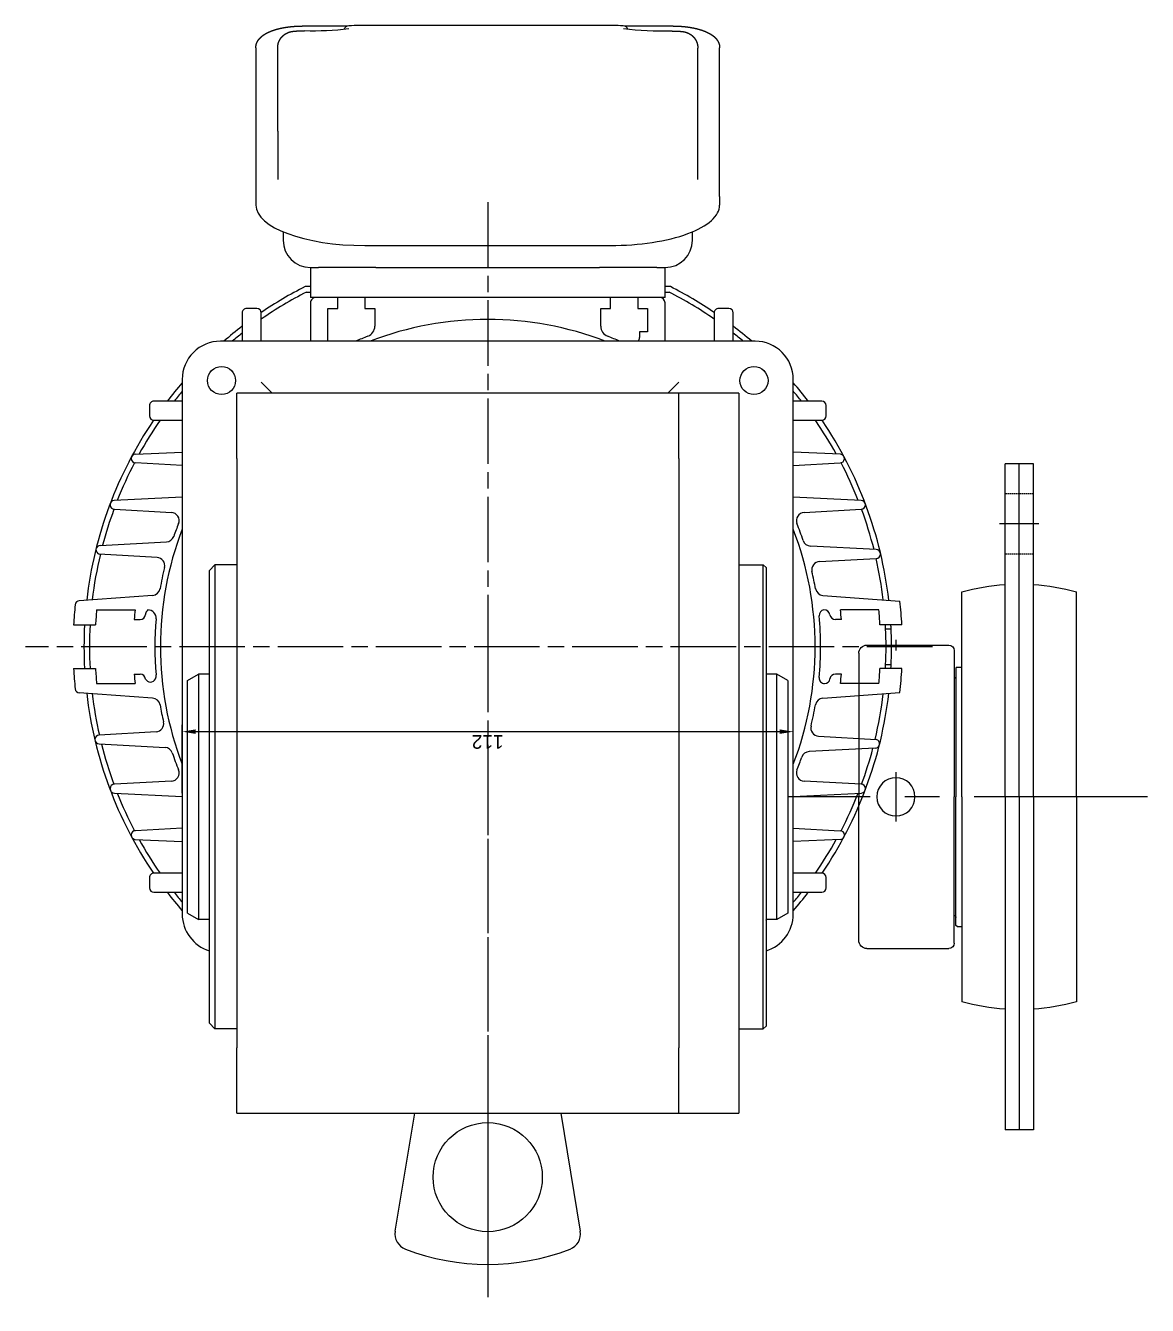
# Model space of a CAD drawing. Header units: millimetres. Extents: x 150937 to 394412, y 327166 to 584759.
# Drawn here: x 247169.9 to 247437.2, y 407912.2 to 408217.1 of the extents above; entities that cross this region are included whole.
import ezdxf

# ---------------------------------------------------------------- set-up
doc = ezdxf.new("R2010")
doc.units = ezdxf.units.MM
for name, pattern in [('AM_ISO08W050', [18, 12, -1.5, 3, -1.5]), ('CENTER', [50.8, 31.75, -6.35, 6.35, -6.35]), ('HIDDEN', [0.375, 0.25, -0.125])]:
    doc.linetypes.add(name, pattern=pattern)
doc.layers.add('AM_7', color=4, linetype='AM_ISO08W050')
doc.layers.add('AM_VIS', color=7, linetype='Continuous')
doc.styles.get("Standard").update_dxf_attribs({"font": 'arial.ttf'})
doc.dimstyles.new('ISO-25', dxfattribs={"dimtxt": 2.5, "dimasz": 2.5, "dimexe": 1.25, "dimexo": 0.625, "dimtad": 1, "dimtxsty": 'Standard', "dimcen": 2.5, "dimadec": 0, "dimazin": 0, "dimtfac": 1, "dimtmove": 0, "dimatfit": 3, "dimfxl": 0, "dimarcsym": 0})

# ---------------------------------------------------------------- blocks, each defined once
blk = doc.blocks.new('베어링')
for p, q in [((1616.05, -9884.44), (1616.05, -9823.44)), ((1616.05, -9823.44), (1621.25, -9823.44)), ((1618.65, -9884.44), (1618.65, -9823.44)), ((1621.25, -9884.44), (1621.25, -9823.44)), ((1608.15, -9884.44), (1608.15, -9846.88)), ((1629.15, -9884.44), (1629.15, -9846.88)), ((1646.55, -9856.64), (1631.55, -9856.64)), ((1630.55, -9857.64), (1630.55, -9884.44)), ((1648.05, -9858.14), (1648.05, -9884.44)), ((1630.05, -9860.69), (1629.15, -9860.69)), ((1630.05, -9860.69), (1630.25, -9860.89)), ((1630.25, -9860.89), (1630.25, -9884.44)), ((1608.15, -9884.44), (1608.15, -9922)), ((1616.05, -9884.44), (1616.05, -9945.44)), ((1618.65, -9884.44), (1618.65, -9945.44)), ((1621.25, -9884.44), (1621.25, -9945.44)), ((1629.15, -9884.44), (1629.15, -9922)), ((1630.25, -9907.99), (1630.25, -9884.44)), ((1630.55, -9911.24), (1630.55, -9884.44)), ((1648.05, -9910.74), (1648.05, -9884.44)), ((1630.05, -9908.19), (1629.15, -9908.19)), ((1630.05, -9908.19), (1630.25, -9907.99)), ((1646.55, -9912.24), (1631.55, -9912.24)), ((1616.05, -9945.44), (1621.25, -9945.44))]:
    blk.add_line(p, q)
at = {"color": 3, "linetype": 'HIDDEN'}
for p, q in [((1616.05, -9828.94), (1621.25, -9828.94)), ((1616.05, -9839.94), (1621.25, -9839.94))]:
    blk.add_line(p, q, dxfattribs=at)
at = {"color": 1, "linetype": 'CENTER'}
for p, q in [((1615.05, -9834.44), (1622.25, -9834.44)), ((1641.25, -9855.64), (1641.25, -9857.64)), ((1641.25, -9879.94), (1641.25, -9888.94)), ((1595.15, -9884.44), (1661.05, -9884.44))]:
    blk.add_line(p, q, dxfattribs=at)
blk.add_circle((1641.25, -9884.44), 3.5)
for centre, radius, start, end in [((1618.65, -9884.44), 39, 93.8226, 105.6185), ((1618.65, -9884.44), 39, 74.3815, 86.1774), ((1631.55, -9857.64), 1, 90, 180), ((1646.55, -9858.14), 1.5, 0, 90), ((1630.75, -9862.3), 0.5, 180, 246.4218), ((1630.75, -9906.58), 0.5, 113.5782, 180), ((1631.55, -9911.24), 1, 180, 270), ((1646.55, -9910.74), 1.5, 270, 0), ((1618.65, -9884.44), 39, 254.3815, 266.1774), ((1618.65, -9884.44), 39, 273.8226, 285.6185)]:
    blk.add_arc(centre, radius, start, end)
blk = doc.blocks.new('*D56')
at = {"color": 0, "lineweight": -2, "transparency": 16777216}
for p, q in [((26281.63, -576.77), (26281.63, -589.26)), ((26393.63, -576.77), (26393.63, -589.26)), ((26284.13, -588.01), (26391.13, -588.01))]:
    blk.add_line(p, q, dxfattribs=at)
at = {"color": 0, "transparency": 16777216}
for points in [[(26284.13, -587.6), (26284.13, -588.43), (26281.63, -588.01)], [(26391.13, -587.6), (26391.13, -588.43), (26393.63, -588.01)]]:
    blk.add_solid(points, dxfattribs=at)
at = {"color": 0, "transparency": 16777216, "insert": (26337.63, -586.13), "char_height": 2.5, "attachment_point": 5}
blk.add_mtext('112', dxfattribs=at)
blk = doc.blocks.new('dsqefweq')
at = {"layer": 'AM_7'}
for p, q in [((26337.626, -532.368), (26337.626, -482.868)), ((26337.626, -506.368), (26337.626, -488.868)), ((26337.626, -523.868), (26337.626, -506.368)), ((26337.626, -506.368), (26337.626, -506.368)), ((26337.626, -506.368), (26337.626, -506.368)), ((26337.626, -603.568), (26337.626, -522.068)), ((26337.626, -581.868), (26337.626, -532.368)), ((26337.626, -532.368), (26337.626, -532.368)), ((26337.626, -532.368), (26337.626, -532.368)), ((26256.126, -603.568), (26422.329, -603.568)), ((26256.126, -603.568), (26272.201, -603.568)), ((26337.626, -685.068), (26337.626, -603.568)), ((26337.626, -603.568), (26337.626, -603.568)), ((26337.626, -603.568), (26337.626, -603.568))]:
    blk.add_line(p, q, dxfattribs=at)
at = {"layer": 'AM_VIS'}
for p, q in [((26324.256, -518.068), (26320.666, -496.46)), ((26354.585, -496.46), (26350.996, -518.068)), ((26291.626, -530.068), (26291.626, -518.068)), ((26302.626, -518.068), (26291.626, -518.068)), ((26383.626, -518.068), (26302.626, -518.068)), ((26302.626, -518.068), (26302.626, -530.068)), ((26383.626, -518.068), (26383.626, -530.068)), ((26291.626, -638.068), (26291.626, -530.068)), ((26302.626, -638.068), (26302.626, -530.068)), ((26383.626, -638.068), (26383.626, -530.068)), ((26286.626, -534.068), (26287.126, -533.568)), ((26286.626, -618.068), (26286.626, -534.068)), ((26287.126, -533.568), (26287.126, -618.568)), ((26291.626, -533.568), (26287.126, -533.568)), ((26383.626, -533.568), (26387.626, -533.568)), ((26387.626, -618.568), (26387.626, -533.568)), ((26388.626, -534.568), (26387.626, -533.568)), ((26388.626, -534.568), (26388.626, -617.568)), ((26281.626, -554.568), (26281.626, -652.568)), ((26282.626, -554.723), (26284.626, -553.568)), ((26282.626, -597.414), (26282.626, -554.723)), ((26284.626, -553.568), (26284.626, -598.568)), ((26284.626, -553.568), (26286.626, -553.568)), ((26388.626, -553.568), (26390.626, -553.568)), ((26390.626, -598.568), (26390.626, -553.568)), ((26392.626, -554.723), (26390.626, -553.568)), ((26392.626, -554.723), (26392.626, -597.414)), ((26393.626, -652.568), (26393.626, -554.568)), ((26275.626, -559.368), (26275.626, -561.268)), ((26281.626, -558.568), (26276.426, -558.568)), ((26398.826, -558.568), (26393.626, -558.568)), ((26399.626, -561.268), (26399.626, -559.368)), ((26276.426, -562.068), (26281.626, -562.068)), ((26393.626, -562.068), (26398.826, -562.068)), ((26273.066, -568.268), (26281.626, -567.877)), ((26281.626, -570.32), (26273.066, -569.868)), ((26402.278, -568.274), (26393.626, -567.878)), ((26393.626, -570.32), (26402.186, -569.868)), ((26281.626, -576.146), (26269.144, -576.768)), ((26406.053, -576.768), (26393.626, -576.146)), ((26269.2, -578.366), (26279.644, -578.946)), ((26395.608, -578.947), (26406.053, -578.368)), ((26266.617, -584.991), (26278.74, -584.347)), ((26408.825, -585.771), (26396.778, -585.124)), ((26277.012, -587.187), (26266.428, -586.568)), ((26398.428, -587.965), (26408.825, -587.371)), ((26276.195, -594.154), (26262.09, -595.185)), ((26399.057, -594.154), (26412.496, -595.136)), ((26265.943, -596.818), (26272.977, -596.818)), ((26275.892, -596.818), (26275.893, -596.818)), ((26282.626, -597.414), (26284.626, -598.568)), ((26392.626, -597.414), (26390.626, -598.568)), ((26409.309, -596.818), (26402.274, -596.818)), ((26261.731, -599.568), (26265.737, -599.568)), ((26263.7, -600.268), (26264.701, -600.268)), ((26272.818, -598.568), (26273.908, -598.568)), ((26284.626, -598.568), (26286.626, -598.568)), ((26388.626, -598.568), (26390.626, -598.568)), ((26402.433, -598.568), (26401.344, -598.568)), ((26413.521, -599.568), (26409.515, -599.568)), ((26264.701, -606.868), (26263.7, -606.868)), ((26261.731, -607.568), (26265.737, -607.568)), ((26272.818, -608.568), (26273.909, -608.568)), ((26402.433, -608.568), (26401.344, -608.568)), ((26413.521, -607.568), (26409.515, -607.568)), ((26276.195, -612.983), (26262.09, -611.952)), ((26265.943, -610.318), (26272.977, -610.318)), ((26399.057, -612.983), (26412.496, -612.001)), ((26409.309, -610.318), (26402.274, -610.318)), ((26276.824, -619.172), (26266.427, -619.766)), ((26286.626, -618.068), (26287.126, -618.568)), ((26291.626, -618.568), (26287.126, -618.568)), ((26383.626, -618.568), (26387.626, -618.568)), ((26388.626, -617.568), (26387.626, -618.568)), ((26266.427, -621.366), (26278.473, -622.013)), ((26398.24, -619.95), (26408.824, -620.568)), ((26408.634, -622.146), (26396.512, -622.789)), ((26279.644, -628.19), (26269.199, -628.768)), ((26406.052, -628.77), (26395.608, -628.19)), ((26269.199, -630.368), (26281.626, -630.991)), ((26393.626, -630.991), (26406.108, -630.368)), ((26281.626, -636.816), (26273.066, -637.268)), ((26393.626, -636.816), (26402.186, -637.268)), ((26272.974, -638.863), (26281.626, -639.259)), ((26291.626, -650.068), (26291.626, -638.068)), ((26302.626, -638.068), (26302.626, -650.068)), ((26383.626, -638.068), (26383.626, -650.068)), ((26402.186, -638.868), (26393.626, -639.26)), ((26275.626, -645.868), (26275.626, -647.768)), ((26281.626, -645.068), (26276.426, -645.068)), ((26398.826, -645.068), (26393.626, -645.068)), ((26399.626, -647.768), (26399.626, -645.868)), ((26276.426, -648.568), (26281.626, -648.568)), ((26393.626, -648.568), (26398.826, -648.568)), ((26291.626, -650.068), (26302.626, -650.068)), ((26302.626, -650.068), (26383.626, -650.068)), ((26302.626, -652.068), (26304.626, -650.068)), ((26377.126, -650.068), (26379.126, -652.068)), ((26288.626, -659.568), (26386.626, -659.568)), ((26292.626, -659.568), (26292.626, -664.768)), ((26296.126, -664.768), (26296.126, -659.568)), ((26305.126, -659.568), (26305.126, -666.568)), ((26308.326, -661.268), (26309.826, -661.268)), ((26308.326, -665.568), (26308.326, -661.268)), ((26309.826, -661.268), (26309.826, -660.265)), ((26366.926, -659.568), (26366.926, -665.568)), ((26370.126, -666.568), (26370.126, -659.568)), ((26379.126, -659.568), (26379.126, -664.768)), ((26382.626, -664.768), (26382.626, -659.568)), ((26316.926, -662.337), (26316.926, -665.568)), ((26358.326, -665.568), (26358.326, -662.337)), ((26293.426, -665.568), (26295.326, -665.568)), ((26310.126, -665.568), (26308.326, -665.568)), ((26310.126, -667.568), (26310.126, -665.568)), ((26316.926, -665.568), (26315.126, -665.568)), ((26315.126, -665.568), (26315.126, -667.568)), ((26360.126, -665.568), (26358.326, -665.568)), ((26360.126, -667.568), (26360.126, -665.568)), ((26366.926, -665.568), (26365.126, -665.568)), ((26365.126, -665.568), (26365.126, -667.568)), ((26379.926, -665.568), (26381.826, -665.568)), ((26305.126, -667.568), (26305.126, -673.068)), ((26305.126, -667.568), (26306.126, -667.568)), ((26306.126, -667.568), (26310.126, -667.568)), ((26310.126, -667.568), (26312.626, -667.568)), ((26312.626, -667.568), (26315.126, -667.568)), ((26315.126, -667.568), (26360.126, -667.568)), ((26360.126, -667.568), (26362.626, -667.568)), ((26362.626, -667.568), (26365.126, -667.568)), ((26365.126, -667.568), (26369.126, -667.568)), ((26369.126, -667.568), (26370.126, -667.568)), ((26370.126, -673.068), (26370.126, -667.568)), ((26304.16, -669.568), (26305.126, -669.568)), ((26305.126, -668.568), (26304.399, -668.568)), ((26370.852, -668.568), (26370.126, -668.568)), ((26370.126, -669.568), (26371.092, -669.568)), ((26306.615, -673.068), (26305.126, -673.068)), ((26306.615, -673.068), (26317.126, -673.068)), ((26358.126, -673.068), (26317.126, -673.068)), ((26358.126, -673.068), (26368.637, -673.068)), ((26370.126, -673.068), (26368.637, -673.068)), ((26360.126, -677.102), (26315.126, -677.102)), ((26300.126, -678.068), (26300.126, -679.613)), ((26375.126, -679.613), (26375.126, -678.068)), ((26295.126, -686.097), (26295.126, -684.518)), ((26380.126, -686.097), (26380.126, -684.518)), ((26295.126, -686.097), (26295.126, -713.353)), ((26380.126, -713.353), (26380.126, -686.097)), ((26299.126, -689.19), (26299.126, -698.084)), ((26376.126, -698.084), (26376.126, -689.19)), ((26299.126, -698.084), (26299.126, -713.286)), ((26376.126, -698.084), (26376.126, -713.326)), ((26303.626, -717.323), (26312.564, -717.323)), ((26314.721, -717.403), (26361.161, -717.403)), ((26363.333, -717.323), (26371.626, -717.323))]:
    blk.add_line(p, q, dxfattribs=at)
for centre, radius in [((26337.626, -506.368), 10), ((26288.836, -652.359), 2.576), ((26386.416, -652.359), 2.576)]:
    blk.add_circle(centre, radius, dxfattribs=at)
for centre, radius, start, end in [((26337.626, -532.368), 42, 68.96278, 111.03722), ((26323.626, -495.968), 3, 111.03722, 189.43226), ((26351.626, -495.968), 3, 350.56774, 68.96278), ((26288.626, -554.568), 7, 106.60155, 180), ((26386.626, -554.568), 7, 0, 73.39845), ((26288.836, -554.778), 2.576, 149.04928, 151.99903), ((26386.416, -554.778), 2.576, 28.00097, 30.95072), ((26337.626, -603.568), 74, 139.17911, 142.54717), ((26337.626, -603.568), 74, 37.45283, 40.82089), ((26337.626, -603.568), 73, 140.09626, 141.94349), ((26337.626, -603.568), 73, 38.05651, 39.90374), ((26276.426, -559.368), 0.8, 90, 180), ((26398.826, -559.368), 0.8, 0, 90), ((26337.626, -603.568), 74, 145.88556, 173.37932), ((26337.626, -603.568), 73, 145.35478, 151.05387), ((26276.426, -561.268), 0.8, 180, 270), ((26337.626, -603.568), 73, 28.94516, 34.64522), ((26398.826, -561.268), 0.8, 270, 0), ((26337.626, -603.568), 74, 6.62068, 34.11444), ((26337.626, -603.568), 73, 152.48767, 158.43681), ((26273.066, -569.068), 0.8, 90, 270), ((26402.186, -569.068), 0.8, 270, 83.39183), ((26337.626, -603.568), 73, 21.56092, 27.51233), ((26269.2, -577.566), 0.8, 94.00533, 270), ((26406.053, -577.568), 0.8, 270, 90), ((26337.626, -603.568), 73, 159.80033, 165.23906), ((26279.561, -580.444), 1.5, 338.28509, 86.82165), ((26395.691, -580.444), 1.5, 93.16928, 201.71458), ((26337.626, -603.568), 73, 14.12875, 20.19803), ((26337.626, -603.568), 61, 158.28509, 160.63999), ((26337.626, -603.568), 61, 18.60752, 21.71458), ((26337.626, -603.568), 60, 158.96053, 201.03947), ((26278.66, -582.849), 1.5, 273.04006, 340.63999), ((26337.626, -603.568), 60, 338.96053, 21.03947), ((26266.617, -585.791), 0.8, 90, 256.29903), ((26396.859, -583.626), 1.5, 198.60752, 266.92397), ((26408.825, -586.571), 0.8, 270, 90), ((26337.626, -603.568), 73, 166.54304, 173.22957), ((26276.924, -588.684), 1.5, 346.22298, 86.65519), ((26398.513, -589.463), 1.5, 93.27191, 193.04341), ((26337.626, -603.568), 73, 6.77043, 12.81885), ((26337.626, -603.568), 61, 166.22298, 169.94682), ((26337.626, -603.568), 61, 10.05318, 13.04341), ((26276.086, -592.658), 1.5, 274.17866, 349.94682), ((26399.166, -592.658), 1.5, 190.05318, 265.82134), ((26337.626, -603.568), 76, 173.66679, 176.98304), ((26412.437, -595.934), 0.8, 5.82679, 85.82134), ((26337.626, -603.568), 72, 174.62062, 176.81526), ((26337.626, -603.568), 65, 174.03931, 175.58827), ((26273.908, -597.568), 1, 270, 352.81924), ((26275.892, -597.818), 1, 90, 172.81924), ((26275.893, -597.818), 1, 354.67863, 90), ((26337.626, -603.568), 61, 174.67863, 185.32137), ((26399.905, -598.318), 1.5, 154.86641, 184.81852), ((26399.452, -598.106), 1, 26.35201, 154.86641), ((26401.344, -597.568), 1, 185.37938, 270), ((26337.626, -603.568), 65, 4.41173, 5.96069), ((26337.626, -603.568), 72, 3.18474, 5.37938), ((26337.626, -603.568), 76, 3.01696, 5.82679), ((26337.626, -603.568), 74, 177.44407, 180), ((26337.626, -603.568), 74, 176.90142, 177.44407), ((26337.626, -603.568), 73, 177.40903, 182.59097), ((26337.626, -603.568), 73, 176.85893, 177.40903), ((26337.626, -603.568), 61, 355.18148, 4.81852), ((26337.626, -603.568), 73, 356.85893, 3.14107), ((26337.626, -603.568), 74, 356.90142, 3.09858), ((26337.626, -603.568), 74, 180, 182.55593), ((26337.626, -603.568), 74, 182.55593, 183.09858), ((26337.626, -603.568), 73, 182.59097, 183.14107), ((26337.626, -603.568), 76, 183.01696, 186.33321), ((26337.626, -603.568), 72, 183.18474, 185.37938), ((26337.626, -603.568), 65, 184.41173, 185.96069), ((26273.909, -609.568), 1, 7.18076, 90), ((26275.893, -609.318), 1, 187.18076, 5.32137), ((26399.905, -608.818), 1.5, 175.18148, 270), ((26399.342, -609.492), 1, 304.24343, 354.51772), ((26337.626, -603.568), 63, 354.51772, 354.62062), ((26401.344, -609.568), 1, 90, 174.62062), ((26337.626, -603.568), 65, 354.03931, 355.58827), ((26337.626, -603.568), 72, 354.62062, 356.81526), ((26337.626, -603.568), 76, 354.17321, 356.98304), ((26337.626, -603.568), 74, 186.62068, 214.11444), ((26337.626, -603.568), 74, 325.88556, 353.37932), ((26412.437, -611.203), 0.8, 274.17866, 354.17321), ((26337.626, -603.568), 73, 186.77043, 192.81885), ((26276.086, -614.479), 1.5, 10.05318, 85.82134), ((26337.626, -603.568), 61, 190.05318, 193.04341), ((26337.626, -603.568), 61, 346.22298, 349.94682), ((26399.166, -614.479), 1.5, 94.17866, 169.94682), ((26337.626, -603.568), 73, 346.54304, 353.22957), ((26276.738, -617.674), 1.5, 273.27191, 13.04341), ((26398.328, -618.452), 1.5, 166.22298, 266.65519), ((26266.427, -620.566), 0.8, 90, 270), ((26337.626, -603.568), 73, 194.12875, 200.19803), ((26408.634, -621.346), 0.8, 270, 76.29903), ((26278.393, -623.511), 1.5, 18.60752, 86.92397), ((26337.626, -603.568), 61, 198.60752, 201.71458), ((26337.626, -603.568), 61, 338.28509, 340.63999), ((26396.592, -624.287), 1.5, 93.04006, 160.63999), ((26337.626, -603.568), 73, 339.80033, 345.23906), ((26279.561, -626.692), 1.5, 273.16928, 21.71458), ((26395.691, -626.693), 1.5, 158.28509, 266.82165), ((26269.199, -629.568), 0.8, 90, 270), ((26337.626, -603.568), 73, 201.56092, 207.51233), ((26337.626, -603.568), 73, 332.48767, 338.43681), ((26406.052, -629.57), 0.8, 274.00533, 90), ((26273.066, -638.068), 0.8, 90, 263.39183), ((26402.186, -638.068), 0.8, 270, 90), ((26337.626, -603.568), 73, 208.94516, 214.64522), ((26337.626, -603.568), 73, 325.35478, 331.05387), ((26276.426, -645.868), 0.8, 90, 180), ((26398.826, -645.868), 0.8, 0, 90), ((26276.426, -647.768), 0.8, 180, 270), ((26337.626, -603.568), 74, 217.45283, 220.82089), ((26337.626, -603.568), 73, 218.05651, 219.90374), ((26337.626, -603.568), 74, 319.17911, 322.54717), ((26337.626, -603.568), 73, 320.09626, 321.94349), ((26398.826, -647.768), 0.8, 270, 0), ((26288.626, -652.568), 7, 180, 270), ((26386.626, -652.568), 7, 270, 0), ((26337.626, -603.568), 74, 229.17911, 232.54717), ((26337.626, -603.568), 73, 230.09626, 231.94349), ((26311.326, -660.265), 1.5, 152.30747, 180), ((26337.626, -603.568), 61, 246.64016, 248.88031), ((26314.926, -662.337), 2, 0, 68.88031), ((26337.626, -603.568), 60, 248.96053, 291.03947), ((26360.326, -662.337), 2, 111.11969, 180), ((26337.626, -603.568), 61, 291.11969, 293.35984), ((26337.626, -603.568), 74, 307.45283, 310.82089), ((26337.626, -603.568), 73, 308.05651, 309.90374), ((26337.626, -603.568), 73, 235.35478, 242.92493), ((26337.626, -603.568), 73, 297.07507, 304.64522), ((26293.426, -664.768), 0.8, 180, 270), ((26295.326, -664.768), 0.8, 270, 0), ((26337.626, -603.568), 74, 235.88556, 243.11195), ((26337.626, -603.568), 74, 296.88805, 304.11444), ((26379.926, -664.768), 0.8, 180, 270), ((26381.826, -664.768), 0.8, 270, 0), ((26306.126, -666.568), 1, 180, 270), ((26369.126, -666.568), 1, 270, 0), ((26305.126, -678.068), 5, 90, 180), ((26370.126, -678.068), 5, 0, 90), ((26305.723, -775.372), 58.95, 83.15578, 91.63157), ((26312.834, -716.388), 0.972, 200.56765, 267.21474), ((26314.616, -679.111), 38.292, 267.26088, 270.15657), ((26361.26, -678.712), 38.691, 269.85403, 272.74843), ((26369.658, -771.904), 55.442, 88.39433, 96.78591), ((26363.071, -716.41), 0.949, 272.6958, 339.77896)]:
    blk.add_arc(centre, radius, start, end, dxfattribs=at)
for centre, start_param, end_param in [((26315.126, -684.518), 1.5707963, 3.1415927), ((26360.126, -684.518), 0, 1.5707963)]:
    blk.add_ellipse(centre, major_axis=(20, 0), ratio=0.3708249, start_param=start_param, end_param=end_param, dxfattribs=at)
for points, knots in [([(26303.626, -717.323), (26303.425, -717.322), (26303.224, -717.319), (26303.023, -717.314), (26302.823, -717.307), (26302.623, -717.298), (26302.423, -717.288), (26302.225, -717.275), (26302.027, -717.26), (26301.83, -717.244), (26301.634, -717.225), (26301.439, -717.205), (26301.245, -717.183), (26301.053, -717.158), (26300.862, -717.132), (26300.673, -717.104), (26300.486, -717.074), (26300.3, -717.043), (26300.116, -717.009), (26299.934, -716.974), (26299.754, -716.936), (26299.576, -716.897), (26299.4, -716.856), (26299.227, -716.813), (26299.056, -716.768), (26298.887, -716.721), (26298.721, -716.673), (26298.557, -716.622), (26298.396, -716.57), (26298.238, -716.516), (26298.083, -716.46), (26297.93, -716.401), (26297.78, -716.341), (26297.633, -716.279), (26297.489, -716.215), (26297.348, -716.149), (26297.21, -716.08), (26297.075, -716.009), (26296.943, -715.936), (26296.814, -715.86), (26296.688, -715.782), (26296.565, -715.7), (26296.446, -715.616), (26296.329, -715.529), (26296.216, -715.438), (26296.107, -715.343), (26296.001, -715.245), (26295.899, -715.142), (26295.801, -715.035), (26295.726, -714.947), (26295.655, -714.856), (26295.587, -714.762), (26295.522, -714.665), (26295.461, -714.564), (26295.404, -714.46), (26295.351, -714.352), (26295.306, -714.25), (26295.266, -714.145), (26295.23, -714.037), (26295.199, -713.927), (26295.173, -713.815), (26295.153, -713.701), (26295.138, -713.586), (26295.129, -713.47), (26295.126, -713.353)], [1.5707963, 1.5707963, 1.5969763, 1.6231562, 1.6493361, 1.6755161, 1.701696, 1.727876, 1.7540559, 1.7802358, 1.8064158, 1.8325957, 1.8587757, 1.8849556, 1.9111355, 1.9373155, 1.9634954, 1.9896753, 2.0158553, 2.0420352, 2.0682152, 2.0943951, 2.120575, 2.146755, 2.1729349, 2.1991149, 2.2252948, 2.2514747, 2.2776547, 2.3038346, 2.3300146, 2.3561945, 2.3823744, 2.4085544, 2.4347343, 2.4609142, 2.4870942, 2.5132741, 2.5394541, 2.565634, 2.5918139, 2.6179939, 2.6441738, 2.6703538, 2.6965337, 2.7227136, 2.7488936, 2.7750735, 2.8012534, 2.8274334, 2.847978, 2.8685226, 2.8890672, 2.9096119, 2.9301565, 2.9507011, 2.9712457, 2.9901732, 3.0091006, 3.028028, 3.0469555, 3.0658829, 3.0848103, 3.1037378, 3.1226652, 3.1415927, 3.1415927]), ([(26304.043, -716.415), (26303.948, -716.415), (26303.852, -716.414), (26303.757, -716.414), (26303.663, -716.412), (26303.569, -716.411), (26303.476, -716.409), (26303.385, -716.407), (26303.295, -716.405), (26303.196, -716.402), (26303.099, -716.399), (26303.004, -716.396), (26302.911, -716.392), (26302.819, -716.388), (26302.731, -716.384), (26302.644, -716.379), (26302.56, -716.374), (26302.478, -716.369), (26302.398, -716.363), (26302.32, -716.357), (26302.243, -716.35), (26302.167, -716.343), (26302.092, -716.336), (26302.018, -716.327), (26301.84, -716.303), (26301.652, -716.271), (26301.449, -716.225), (26301.379, -716.207), (26301.306, -716.186), (26301.233, -716.163), (26301.159, -716.138), (26301.085, -716.11), (26301.003, -716.078), (26300.922, -716.043), (26300.84, -716.005), (26300.759, -715.964), (26300.68, -715.922), (26300.601, -715.876), (26300.509, -715.819), (26300.419, -715.759), (26300.331, -715.695), (26300.246, -715.628), (26300.162, -715.558), (26300.081, -715.485), (26300.003, -715.41), (26299.923, -715.326), (26299.846, -715.238), (26299.772, -715.148), (26299.701, -715.055), (26299.634, -714.959), (26299.571, -714.861), (26299.512, -714.76), (26299.457, -714.658), (26299.404, -714.55), (26299.356, -714.44), (26299.312, -714.327), (26299.273, -714.213), (26299.238, -714.098), (26299.208, -713.981), (26299.182, -713.864), (26299.161, -713.746), (26299.146, -713.631), (26299.135, -713.516), (26299.128, -713.401), (26299.126, -713.286)], [0, 0, 0.0955302, 0.1910603, 0.2865905, 0.3821206, 0.4776508, 0.5731809, 0.6687111, 0.7642413, 0.8706157, 0.97699, 1.0833644, 1.1897388, 1.2961132, 1.4024876, 1.508862, 1.6154292, 1.7219963, 1.8285635, 1.9351307, 2.0416978, 2.148265, 2.2548322, 2.3613993, 2.6136645, 2.8659296, 3.1181947, 3.2016009, 3.2850072, 3.3684134, 3.4518196, 3.5352258, 3.6272836, 3.7193415, 3.8113993, 3.9034571, 3.995515, 4.0875728, 4.1967217, 4.3058706, 4.4150194, 4.5241683, 4.6333172, 4.742466, 4.8516149, 4.9680784, 5.0845419, 5.2010053, 5.3174688, 5.4339323, 5.5503957, 5.6668592, 5.7833227, 5.9033231, 6.0233235, 6.1433239, 6.2633243, 6.3833248, 6.5033252, 6.6233256, 6.743326, 6.8587592, 6.9741924, 7.0896256, 7.2050588, 7.2050588]), ([(26376.126, -713.326), (26376.123, -713.448), (26376.116, -713.57), (26376.103, -713.692), (26376.086, -713.814), (26376.063, -713.935), (26376.036, -714.054), (26376.004, -714.173), (26375.967, -714.289), (26375.927, -714.402), (26375.881, -714.514), (26375.832, -714.623), (26375.777, -714.731), (26375.719, -714.836), (26375.657, -714.939), (26375.59, -715.039), (26375.52, -715.137), (26375.446, -715.231), (26375.368, -715.322), (26375.286, -715.411), (26375.201, -715.496), (26375.113, -715.578), (26375.022, -715.656), (26374.928, -715.73), (26374.831, -715.8), (26374.735, -715.864), (26374.636, -715.925), (26374.535, -715.982), (26374.433, -716.034), (26374.337, -716.08), (26374.241, -716.121), (26374.144, -716.159), (26374.047, -716.194), (26373.971, -716.218), (26373.896, -716.24), (26373.823, -716.26), (26373.75, -716.278), (26373.68, -716.294), (26373.611, -716.309), (26373.544, -716.321), (26373.48, -716.333), (26373.4, -716.345), (26373.321, -716.356), (26373.243, -716.366), (26373.166, -716.375), (26373.088, -716.383), (26372.97, -716.394), (26372.849, -716.403), (26372.723, -716.412), (26372.593, -716.42), (26372.502, -716.425), (26372.408, -716.429), (26372.312, -716.433), (26372.213, -716.437), (26372.113, -716.441), (26372.01, -716.444), (26371.915, -716.446), (26371.818, -716.448), (26371.719, -716.45), (26371.619, -716.452), (26371.518, -716.453), (26371.416, -716.454), (26371.315, -716.455), (26371.213, -716.456)], [0, 0, 0.1221946, 0.2443893, 0.3665839, 0.4887785, 0.6109732, 0.7331678, 0.8553624, 0.9775571, 1.0975458, 1.2175345, 1.3375233, 1.457512, 1.5775007, 1.6974894, 1.8174782, 1.9374669, 2.057553, 2.1776391, 2.2977252, 2.4178113, 2.5378975, 2.6579836, 2.7780697, 2.8981558, 3.0153278, 3.1324998, 3.2496719, 3.3668439, 3.4757746, 3.5847054, 3.6936361, 3.8025668, 3.8887914, 3.9750159, 4.0612405, 4.147465, 4.2336896, 4.3199141, 4.4061387, 4.4923632, 4.6037546, 4.7151461, 4.8265375, 4.9379289, 5.0493204, 5.2149281, 5.3805358, 5.5461435, 5.7117512, 5.8234017, 5.9350523, 6.0467028, 6.1583534, 6.2700039, 6.3816544, 6.4837106, 6.5857669, 6.6878231, 6.7898793, 6.8919355, 6.9939917, 7.096048, 7.1981042, 7.1981042]), ([(26380.126, -713.353), (26380.123, -713.461), (26380.116, -713.568), (26380.103, -713.675), (26380.086, -713.781), (26380.064, -713.885), (26380.037, -713.988), (26380.006, -714.088), (26379.971, -714.187), (26379.932, -714.283), (26379.89, -714.377), (26379.839, -714.477), (26379.785, -714.574), (26379.728, -714.668), (26379.667, -714.759), (26379.603, -714.847), (26379.537, -714.932), (26379.468, -715.015), (26379.397, -715.095), (26379.324, -715.172), (26379.248, -715.247), (26379.171, -715.32), (26379.071, -715.408), (26378.967, -715.493), (26378.861, -715.575), (26378.753, -715.654), (26378.641, -715.731), (26378.527, -715.805), (26378.41, -715.877), (26378.29, -715.947), (26378.168, -716.014), (26378.043, -716.079), (26377.916, -716.143), (26377.786, -716.204), (26377.653, -716.264), (26377.507, -716.327), (26377.358, -716.387), (26377.206, -716.446), (26377.051, -716.502), (26376.894, -716.557), (26376.733, -716.61), (26376.57, -716.661), (26376.405, -716.71), (26376.237, -716.757), (26376.066, -716.802), (26375.894, -716.846), (26375.718, -716.887), (26375.541, -716.927), (26375.362, -716.965), (26375.18, -717.001), (26374.996, -717.035), (26374.811, -717.067), (26374.624, -717.097), (26374.435, -717.126), (26374.245, -717.152), (26374.053, -717.177), (26373.859, -717.2), (26373.665, -717.221), (26373.469, -717.24), (26373.287, -717.255), (26373.105, -717.269), (26372.922, -717.282), (26372.738, -717.293), (26372.553, -717.302), (26372.368, -717.309), (26372.183, -717.315), (26371.997, -717.319), (26371.812, -717.322), (26371.626, -717.323)], [0, 0, 0.0174897, 0.0349795, 0.0524692, 0.0699589, 0.0874486, 0.1049384, 0.1224281, 0.1399178, 0.1574076, 0.1748973, 0.1941249, 0.2133524, 0.23258, 0.2518075, 0.2710351, 0.2902627, 0.3094902, 0.3287178, 0.3479453, 0.3671729, 0.3864005, 0.4105666, 0.4347327, 0.4588988, 0.4830649, 0.507231, 0.531397, 0.5555631, 0.5797292, 0.6038953, 0.6280614, 0.6522275, 0.6763936, 0.7005597, 0.7267397, 0.7529196, 0.7790995, 0.8052795, 0.8314594, 0.8576394, 0.8838193, 0.9099992, 0.9361792, 0.9623591, 0.9885391, 1.014719, 1.0408989, 1.0670789, 1.0932588, 1.1194388, 1.1456187, 1.1717986, 1.1979786, 1.2241585, 1.2503384, 1.2765184, 1.3026983, 1.3288783, 1.3530701, 1.3772619, 1.4014537, 1.4256455, 1.4498373, 1.4740291, 1.4982209, 1.5224127, 1.5466045, 1.5707963, 1.5707963])]:
    blk.add_open_spline(points, degree=1, knots=knots, dxfattribs=at)
dim = blk.add_linear_dim(base=(26393.626, -588.012), p1=(26281.626, -576.146), p2=(26393.626, -576.146), dimstyle='ISO-25')
dim.commit()
dim.dimension.update_dxf_attribs({"geometry": '*D56', "text_midpoint": (26337.626, -586.132)})

msp = doc.modelspace()

# ---------------------------------------------------------------- block references
at = {"xscale": 1.3, "yscale": 1.3, "zscale": 1.3, "rotation": 180}
msp.add_blockref('dsqefweq', (281518.948, 407284.495), dxfattribs=at)
at = {"xscale": -1.3, "yscale": 1.3, "zscale": 1.3}
msp.add_blockref('베어링', (249510.903, 420883.156), dxfattribs=at)

doc.saveas('drawing.dxf')
